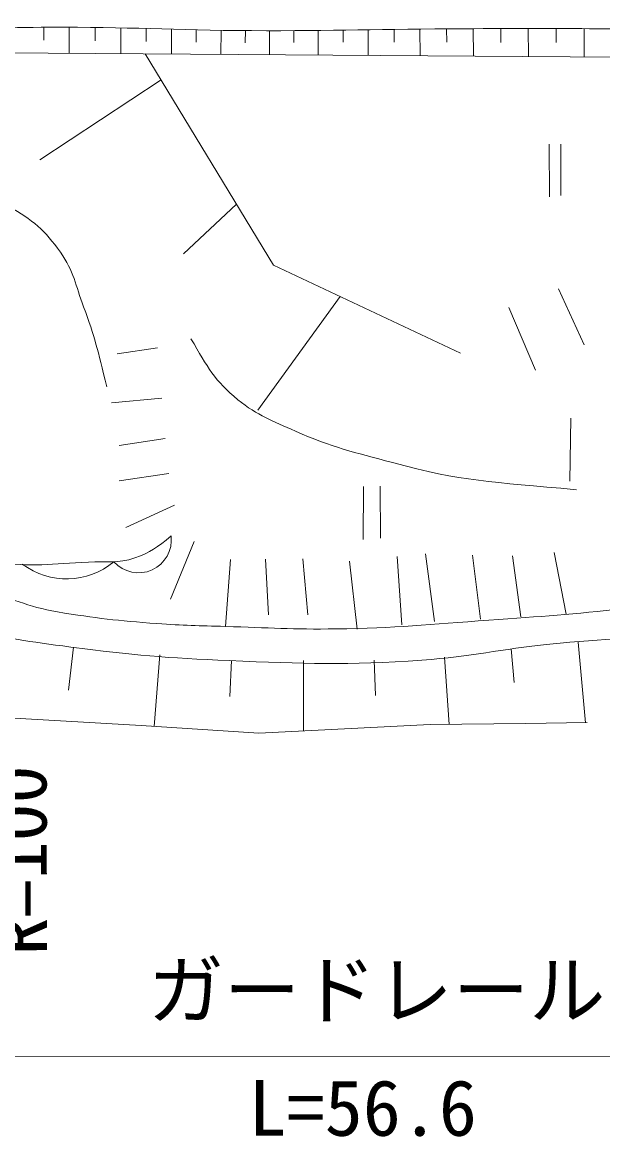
# Model space of a CAD drawing. Units: millimetres, scale not verified. Extents: x 40000 to 680000, y 20000 to 380000.
# Drawn here: x 487143 to 506168, y 264552 to 301089 of the extents above; entities that cross this region are included whole.
import ezdxf
from ezdxf.enums import TextEntityAlignment as Align

# ---------------------------------------------------------------- set-up
doc = ezdxf.new("R2010")
doc.units = ezdxf.units.MM
doc.header["$LTSCALE"] = 1000
doc.layers.add('M-WORK', color=1, linetype='Continuous', lineweight=13)
doc.styles.add('ＭＳ ゴシック', font='')
doc.styles.get('ＭＳ ゴシック').set_extended_font_data('MS Gothic')

msp = doc.modelspace()

# ---------------------------------------------------------------- linework, layer by layer
at = {"layer": 'M-WORK'}
for p, q in [((487848, 300925), (487847, 300507)), ((488682, 300928), (488679, 300069)), ((489528, 300921), (489527, 300478)), ((490374, 300906), (490371, 300057)), ((491203, 300885), (491202, 300458)), ((492032, 300861), (492029, 300046)), ((492845, 300840), (492843, 300439)), ((493657, 300825), (493654, 300035)), ((494454, 300816), (494452, 300420)), ((495250, 300814), (495248, 300024)), ((496046, 300815), (496045, 300430)), ((496842, 300821), (496841, 300014)), ((497663, 300830), (497663, 300432)), ((498484, 300842), (498485, 300002)), ((499332, 300855), (499333, 300434)), ((500179, 300866), (500182, 299991)), ((501053, 300875), (501055, 300436)), ((501927, 300880), (501932, 299979)), ((502827, 300883), (502830, 300431)), ((503727, 300883), (503733, 299967)), ((504642, 300882), (504646, 300426)), ((505558, 300880), (505565, 299954)), ((491693, 299197), (487717, 296582)), ((504415, 297093), (504422, 295371)), ((504795, 297093), (504795, 295407)), ((494163, 295130), (492428, 293503)), ((504721, 292349), (505557, 290519)), ((497564, 292098), (494860, 288369)), ((503091, 291735), (503970, 289683)), ((490254, 290222), (491573, 290420)), ((490070, 288614), (491714, 288769)), ((505122, 288108), (505090, 286044)), ((490321, 287217), (491830, 287443)), ((490321, 286060), (491950, 286293)), ((498326, 285869), (498315, 284134)), ((498876, 285880), (498886, 284176)), ((490536, 284530), (492130, 285256)), ((492779, 284064), (492001, 282176)), ((499429, 283577), (499588, 281334)), ((500360, 283662), (500657, 281440)), ((501905, 283620), (502159, 281525)), ((503207, 283598), (503482, 281599)), ((504582, 283704), (504974, 281683)), ((493965, 283481), (493805, 281281)), ((495116, 283486), (495215, 281666)), ((496336, 283493), (496506, 281659)), ((497863, 283419), (498117, 281197)), ((505363, 280763), (505604, 278126)), ((488825, 280598), (488655, 279192)), ((491648, 280356), (491467, 278004)), ((500982, 280270), (501134, 278070)), ((503170, 280543), (503264, 279445)), ((493999, 280161), (493951, 278983)), ((496358, 280167), (496355, 277852)), ((498673, 280173), (498716, 279016)), ((522917, 267175), (470030, 267202))]:
    msp.add_line(p, q, dxfattribs=at)
for points in [[(522212, 299841), (483314, 300105), (480948, 297864), (475257, 297819), (473642, 298210), (465310, 300022)], [(491173, 300052), (495379, 293128), (501505, 290240)], [(483970, 278155), (486691, 278286), (491040, 278032), (494897, 277778), (500515, 278064), (503642, 278096), (505657, 278127)]]:
    msp.add_lwpolyline(points, dxfattribs=at)
for centre, radius, start, end in [((490952, 284116), 1076, 221.6511, 6.9927), ((488599, 285253), 2414, 232.9143, 309.9096)]:
    msp.add_arc(centre, radius, start, end, dxfattribs=at)
for points, knots in [([(459671, 299656), (466025, 300068), (467666, 300194), (472797, 300418), (475796, 300549), (477477, 300606), (480478, 300704), (483429, 300800), (485081, 300907), (488033, 300926), (490618, 300943), (492066, 300826), (494651, 300815), (497379, 300804), (498907, 300864), (501634, 300878), (505031, 300896), (506935, 300857), (510332, 300894), (514101, 300936), (516212, 301089), (519981, 301069), (521488, 301061), (521976, 301062), (523838, 301021)], [0, 0, 0, 0, 1, 1, 1, 2, 2, 2, 3, 3, 3, 4, 4, 4, 5, 5, 5, 6, 6, 6, 7, 7, 7, 8, 8, 8, 8]), ([(477949, 296200), (479030, 296318), (479379, 296339), (480298, 296327), (481502, 296310), (482178, 296190), (483361, 295961), (484693, 295705), (485518, 295690), (486709, 295041), (487481, 294621), (487883, 294265), (488392, 293549), (488833, 292929), (488887, 292469), (489154, 291756), (489527, 290758), (489604, 290380), (489915, 289137)], [0, 0, 0, 0, 1, 1, 1, 2, 2, 2, 3, 3, 3, 4, 4, 4, 5, 5, 5, 6, 6, 6, 6]), ([(492672, 290715), (493220, 289772), (493444, 289335), (494211, 288716), (494865, 288187), (495331, 288024), (496100, 287684), (497292, 287156), (498016, 286993), (499274, 286652), (501572, 286030), (502494, 286025), (505305, 285764)], [0, 0, 0, 0, 1, 1, 1, 2, 2, 2, 3, 3, 3, 4, 4, 4, 4]), ([(473721, 286435), (474362, 285981), (474577, 285819), (475186, 285538), (475720, 285293), (476030, 285162), (476604, 285041), (477395, 284875), (477860, 284936), (478667, 284903), (479729, 284860), (480332, 284985), (481387, 284861), (482077, 284780), (482461, 284683), (483122, 284470), (483663, 284295), (483930, 284101), (484466, 283909), (485155, 283661), (485538, 283473), (486264, 283380), (487445, 283228), (488123, 283329), (489312, 283390), (489908, 283421), (490271, 283330), (490835, 283528), (491346, 283707), (491562, 283871), (492020, 284247)], [0, 0, 0, 0, 1, 1, 1, 2, 2, 2, 3, 3, 3, 4, 4, 4, 5, 5, 5, 6, 6, 6, 7, 7, 7, 8, 8, 8, 9, 9, 9, 10, 10, 10, 10]), ([(473619, 285739), (473879, 285209), (474011, 285000), (474363, 284603), (474858, 284047), (475300, 283914), (475940, 283535), (476716, 283075), (477160, 282798), (478024, 282540), (479193, 282192), (479921, 282363), (481140, 282328), (482950, 282277), (483972, 282525), (485775, 282360), (486784, 282268), (487298, 281918), (488298, 281757), (489561, 281553), (490276, 281468), (491552, 281376), (492431, 281313), (492925, 281309), (493805, 281281), (495219, 281236), (496010, 281182), (497424, 281201), (499386, 281229), (500482, 281344), (502439, 281487), (504183, 281615), (505162, 281673), (506899, 281868), (508844, 282086), (509915, 282382), (511867, 282519), (513060, 282603), (513736, 282647), (514930, 282566), (515828, 282506), (516325, 282408), (517215, 282281), (517992, 282169), (518433, 282132), (519199, 281963), (520042, 281778), (520500, 281611), (521326, 281360), (522237, 281083), (522533, 280980), (523643, 280598)], [0, 0, 0, 0, 1, 1, 1, 2, 2, 2, 3, 3, 3, 4, 4, 4, 5, 5, 5, 6, 6, 6, 7, 7, 7, 8, 8, 8, 9, 9, 9, 10, 10, 10, 11, 11, 11, 12, 12, 12, 13, 13, 13, 14, 14, 14, 15, 15, 15, 16, 16, 16, 17, 17, 17, 17]), ([(527679, 277138), (526545, 277876), (526190, 278098), (525177, 278606), (524058, 279166), (523396, 279415), (522209, 279812), (520805, 280281), (520013, 280555), (518558, 280828), (517686, 280991), (517189, 281039), (516305, 281114), (514907, 281232), (514120, 281344), (512718, 281304), (511338, 281264), (510571, 281120), (509194, 281018), (507336, 280880), (506287, 280890), (504433, 280701), (502792, 280534), (501889, 280292), (500243, 280177), (497782, 280005), (496392, 280061), (493927, 280161), (491894, 280244), (490754, 280341), (488737, 280606), (487287, 280796), (486794, 280872), (485039, 281193)], [0, 0, 0, 0, 1, 1, 1, 2, 2, 2, 3, 3, 3, 4, 4, 4, 5, 5, 5, 6, 6, 6, 7, 7, 7, 8, 8, 8, 9, 9, 9, 10, 10, 10, 11, 11, 11, 11])]:
    msp.add_open_spline(points, degree=3, knots=knots, dxfattribs=at)

# ---------------------------------------------------------------- texts
at = {"layer": 'M-WORK', "style": 'ＭＳ ゴシック'}
msp.add_text('R=100', height=1833, rotation=90.232, dxfattribs=at).set_placement((488508, 270497), align=Align.BOTTOM_LEFT)
for s, p in [('ガードレール', (491253, 267894)), ('L=56.6', (494562, 264032))]:
    msp.add_text(s, height=1833, dxfattribs=at).set_placement(p, align=Align.BOTTOM_LEFT)

doc.saveas('drawing.dxf')
